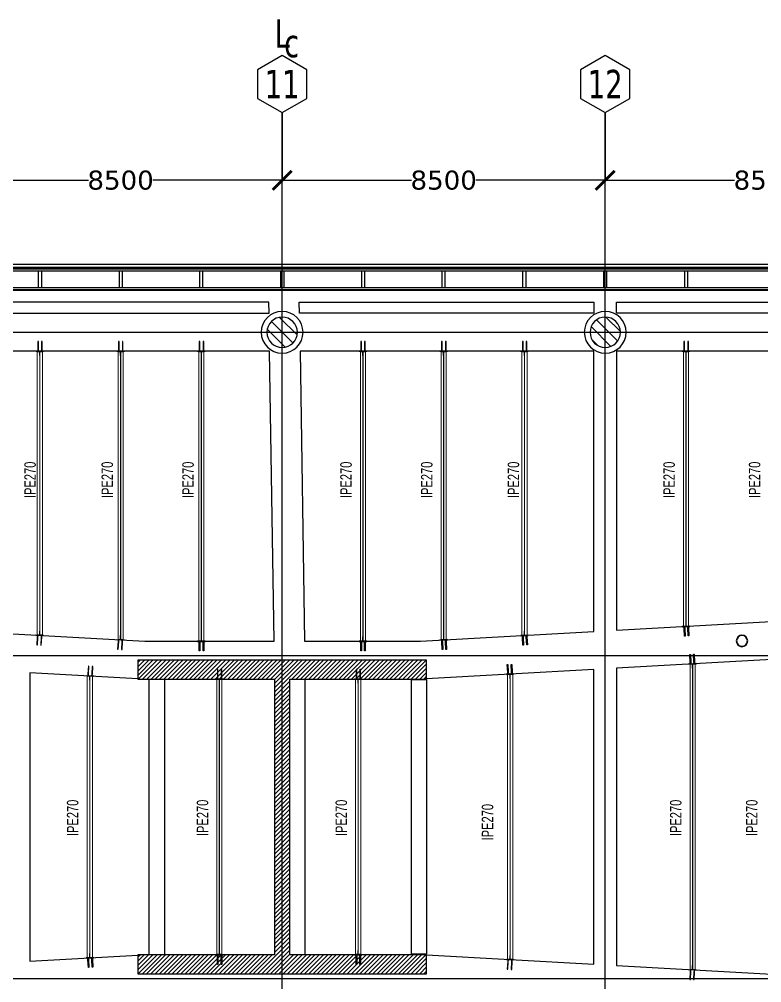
# Model space of a CAD drawing. Header units: millimetres. Extents: x -6598 to 74598, y -11659 to 33736.
# Drawn here: x 27085 to 46617, y 8388 to 33736 of the extents above; entities that cross this region are included whole.
import ezdxf
from ezdxf.enums import TextEntityAlignment as Align

# ---------------------------------------------------------------- set-up
doc = ezdxf.new("R2010")
doc.units = ezdxf.units.MM
for name, color, linetype, lineweight in [('0-2', 10, 'Continuous', 5), ('E_B_PLACA-1', 10, 'Continuous', 25), ('E_B_PLACA-2', 31, 'Continuous', 25), ('E_COLUMNAS', 1, 'Continuous', 18), ('E_COLUMNAS-2', 1, 'Continuous', 35), ('E_COLUMNAS-4', 1, 'Continuous', 25), ('E_TEXTO', 3, 'Continuous', 9), ('E_VIGAS-1', 30, 'Continuous', 25), ('E_VIGAS-2', 10, 'Continuous', 25), ('HCB-VIGAS', 4, 'Continuous', 15), ('HCB_ALMA', 255, 'Continuous', 5), ('S-COLS-HDLN-1', 52, 'Continuous', 9)]:
    doc.layers.add(name, color=color, linetype=linetype, lineweight=lineweight)
for name, color, linetype in [('COTAS', 8, 'Continuous'), ('HCB-ACH_PANT', 253, 'Continuous'), ('HCB-EJES', 1, 'Continuous'), ('HCB-PLATINAS', 5, 'Continuous'), ('HCB-ROTULOS', 2, 'Continuous'), ('HCB_PANTALLAS', 6, 'Continuous')]:
    doc.layers.add(name, color=color, linetype=linetype)
doc.styles.add('Arial Narrow_1', font='', dxfattribs={"width": 0.85, "height": 0.3})
doc.styles.add('ROMANT', font='romant.shx', dxfattribs={"width": 0.8})
doc.styles.add('VERDANA', font='verdana.ttf')
doc.styles.get('Arial Narrow_1').set_extended_font_data('Arial Narrow')
doc.dimstyles.new('1.125', dxfattribs={"dimscale": 0, "dimtxt": 500, "dimasz": 500, "dimexe": 4, "dimexo": 4, "dimgap": 15, "dimtad": 0, "dimdec": 0, "dimzin": 4, "dimdsep": 46, "dimtxsty": 'ROMANT', "dimblk": 'ARCHTICK', "dimcen": -10, "dimclrd": 256, "dimclrt": 3, "dimadec": 0, "dimazin": 0, "dimtfac": 1, "dimtdec": 0, "dimtix": 1, "dimtmove": 0, "dimatfit": 0, "dimldrblk": 'OBLIQUE', "dimfxl": 0.05, "dimtolj": 1, "dimtzin": 0, "dimarcsym": 0})
pattern_1 = [(135, (74162.1, -140662.42), (-159.09903, -159.09903), [])]

# ---------------------------------------------------------------- blocks, each defined once
blk = doc.blocks.new('EST_SFM_VIGA-METALICA-SECCION-C - EST_SFM_VIGA-METALICA-UPN160-1604346-_94_00m_N_E-NIVEL-24-TERRAZA DOC')
at = {"layer": 'E_VIGAS-1'}
for p, q in [((35.017, 0.018), (-35.18, 0.018)), ((-35.18, -0.047), (35.017, -0.047))]:
    blk.add_line(p, q, dxfattribs=at)
blk = doc.blocks.new('EST_SFM_VIGA-METALICA-SECCION-C - EST_SFM_VIGA-METALICA-UPN100-1526554-_94_00m_N_E-NIVEL-24-TERRAZA DOC')
at = {"layer": 'E_VIGAS-2'}
for p, q in [((34.942, 0.018), (-34.929, 0.018)), ((-34.929, -0.032), (34.942, -0.032))]:
    blk.add_line(p, q, dxfattribs=at)
blk = doc.blocks.new('EST_SFM_VIGA-METALICA-SECCION-C - EST_SFM_VIGA-METALICA-UPN100-1526616-_94_00m_N_E-NIVEL-24-TERRAZA DOC')
at = {"layer": 'E_VIGAS-2'}
for p, q in [((34.044, 0.032), (-34.827, 0.032)), ((-34.827, -0.018), (34.044, -0.018))]:
    blk.add_line(p, q, dxfattribs=at)
blk = doc.blocks.new('DCTIB_CNI_EST_MOD-1A-FAC_0001_rvt-2-_94_00m_N_E-NIVEL-24-TERRAZA DOC')
at = {"layer": 'E_B_PLACA-1'}
for p, q in [((-75.147, 167.83), (-5.177, 167.83)), ((-5.727, 167.28), (-74.597, 167.28))]:
    blk.add_line(p, q, dxfattribs=at)
at = {"layer": 'E_B_PLACA-2'}
for p, q in [((-5.177, 167.83), (-75.147, 167.83)), ((-74.597, 167.28), (-5.727, 167.28))]:
    blk.add_line(p, q, dxfattribs=at)
at = {"layer": 'E_VIGAS-1'}
for p, q in [((-46.578, 167.858), (-46.578, 167.859)), ((-46.578, 167.859), (-46.55, 167.859)), ((-46.496, 167.858), (-46.578, 167.858)), ((-46.578, 167.858), (-46.578, 167.83)), ((-46.54, 167.864), (-46.54, 167.878)), ((-46.54, 167.859), (-46.54, 167.864)), ((-46.535, 167.878), (-46.535, 167.864)), ((-46.535, 167.864), (-46.535, 167.859)), ((-46.524, 167.859), (-46.496, 167.859)), ((-46.496, 167.859), (-46.496, 167.858)), ((-46.496, 167.858), (-46.496, 167.83)), ((-44.453, 167.858), (-44.453, 167.859)), ((-44.453, 167.859), (-44.425, 167.859)), ((-44.371, 167.858), (-44.453, 167.858)), ((-44.453, 167.858), (-44.453, 167.83)), ((-44.415, 167.864), (-44.415, 167.878)), ((-44.415, 167.859), (-44.415, 167.864)), ((-44.41, 167.878), (-44.41, 167.864)), ((-44.41, 167.864), (-44.41, 167.859)), ((-44.399, 167.859), (-44.371, 167.859)), ((-44.371, 167.859), (-44.371, 167.858)), ((-44.371, 167.858), (-44.371, 167.83)), ((-42.328, 167.859), (-42.3, 167.859)), ((-42.328, 167.858), (-42.328, 167.859)), ((-42.246, 167.858), (-42.328, 167.858)), ((-42.328, 167.83), (-42.328, 167.858)), ((-42.29, 167.864), (-42.29, 167.878)), ((-42.29, 167.859), (-42.29, 167.864)), ((-42.285, 167.878), (-42.285, 167.864)), ((-42.285, 167.864), (-42.285, 167.859)), ((-42.274, 167.859), (-42.246, 167.859)), ((-42.246, 167.859), (-42.246, 167.858)), ((-42.246, 167.83), (-42.246, 167.858)), ((-40.203, 167.858), (-40.203, 167.859)), ((-40.203, 167.859), (-40.176, 167.859)), ((-40.121, 167.858), (-40.203, 167.858)), ((-40.203, 167.858), (-40.203, 167.83)), ((-40.165, 167.864), (-40.165, 167.878)), ((-40.165, 167.859), (-40.165, 167.864)), ((-40.16, 167.878), (-40.16, 167.864)), ((-40.16, 167.864), (-40.16, 167.859)), ((-40.149, 167.859), (-40.121, 167.859)), ((-40.121, 167.859), (-40.121, 167.858)), ((-40.121, 167.858), (-40.121, 167.83)), ((-38.078, 167.858), (-38.078, 167.859)), ((-38.078, 167.859), (-38.05, 167.859)), ((-37.996, 167.858), (-38.078, 167.858)), ((-38.078, 167.858), (-38.078, 167.83)), ((-38.04, 167.864), (-38.04, 167.878)), ((-38.04, 167.859), (-38.04, 167.864)), ((-38.035, 167.878), (-38.035, 167.864)), ((-38.035, 167.864), (-38.035, 167.859)), ((-38.024, 167.859), (-37.996, 167.859)), ((-37.996, 167.859), (-37.996, 167.858)), ((-37.996, 167.858), (-37.996, 167.83)), ((-35.953, 167.859), (-35.925, 167.859)), ((-35.953, 167.858), (-35.953, 167.859)), ((-35.871, 167.858), (-35.953, 167.858)), ((-35.953, 167.83), (-35.953, 167.858)), ((-35.915, 167.864), (-35.915, 167.878)), ((-35.915, 167.859), (-35.915, 167.864)), ((-35.91, 167.878), (-35.91, 167.864)), ((-35.91, 167.864), (-35.91, 167.859)), ((-35.899, 167.859), (-35.871, 167.859)), ((-35.871, 167.859), (-35.871, 167.858)), ((-35.871, 167.83), (-35.871, 167.858)), ((-33.828, 167.859), (-33.8, 167.859)), ((-33.828, 167.858), (-33.828, 167.859)), ((-33.746, 167.858), (-33.828, 167.858)), ((-33.828, 167.83), (-33.828, 167.858)), ((-33.79, 167.864), (-33.79, 167.878)), ((-33.79, 167.859), (-33.79, 167.864)), ((-33.785, 167.878), (-33.785, 167.864)), ((-33.785, 167.864), (-33.785, 167.859)), ((-33.774, 167.859), (-33.746, 167.859)), ((-33.746, 167.859), (-33.746, 167.858)), ((-33.746, 167.83), (-33.746, 167.858)), ((-31.703, 167.859), (-31.675, 167.859)), ((-31.703, 167.858), (-31.703, 167.859)), ((-31.621, 167.858), (-31.703, 167.858)), ((-31.703, 167.83), (-31.703, 167.858)), ((-31.664, 167.864), (-31.664, 167.878)), ((-31.664, 167.859), (-31.664, 167.864)), ((-31.659, 167.878), (-31.659, 167.864)), ((-31.659, 167.864), (-31.659, 167.859)), ((-31.649, 167.859), (-31.621, 167.859)), ((-31.621, 167.859), (-31.621, 167.858)), ((-31.621, 167.83), (-31.621, 167.858)), ((-29.578, 167.858), (-29.578, 167.859)), ((-29.578, 167.859), (-29.55, 167.859)), ((-29.496, 167.858), (-29.578, 167.858)), ((-29.578, 167.858), (-29.578, 167.83)), ((-29.54, 167.864), (-29.54, 167.878)), ((-29.54, 167.859), (-29.54, 167.864)), ((-29.535, 167.878), (-29.535, 167.864)), ((-29.535, 167.864), (-29.535, 167.859)), ((-29.524, 167.859), (-29.496, 167.859)), ((-29.496, 167.859), (-29.496, 167.858)), ((-29.496, 167.858), (-29.496, 167.83)), ((-46.578, 167.28), (-46.578, 167.263)), ((-46.496, 167.263), (-46.578, 167.263)), ((-46.496, 167.28), (-46.496, 167.263)), ((-44.453, 167.28), (-44.453, 167.263)), ((-44.371, 167.263), (-44.453, 167.263)), ((-44.371, 167.28), (-44.371, 167.263)), ((-42.328, 167.263), (-42.328, 167.28)), ((-42.246, 167.263), (-42.328, 167.263)), ((-42.246, 167.263), (-42.246, 167.28)), ((-40.203, 167.28), (-40.203, 167.263)), ((-40.121, 167.263), (-40.203, 167.263)), ((-40.121, 167.28), (-40.121, 167.263)), ((-38.078, 167.28), (-38.078, 167.262)), ((-37.996, 167.262), (-38.078, 167.262)), ((-37.996, 167.28), (-37.996, 167.262)), ((-35.953, 167.263), (-35.953, 167.28)), ((-35.871, 167.263), (-35.953, 167.263)), ((-35.871, 167.263), (-35.871, 167.28)), ((-33.828, 167.263), (-33.828, 167.28)), ((-33.746, 167.263), (-33.828, 167.263)), ((-33.746, 167.263), (-33.746, 167.28)), ((-31.703, 167.263), (-31.703, 167.28)), ((-31.621, 167.263), (-31.703, 167.263)), ((-31.621, 167.263), (-31.621, 167.28)), ((-29.578, 167.28), (-29.578, 167.263)), ((-29.496, 167.263), (-29.578, 167.263)), ((-29.496, 167.28), (-29.496, 167.263))]:
    blk.add_line(p, q, dxfattribs=at)
for points, knots in [([(-46.55, 167.859), (-46.549, 167.859), (-46.548, 167.859), (-46.545, 167.859), (-46.543, 167.86), (-46.541, 167.86), (-46.54, 167.862), (-46.54, 167.863), (-46.54, 167.864)], [0, 0, 0, 0, 0.142857, 0.285714, 0.428571, 0.571429, 0.785714, 1, 1, 1, 1]), ([(-46.54, 167.864), (-46.54, 167.863), (-46.54, 167.862), (-46.542, 167.86), (-46.543, 167.86), (-46.545, 167.859), (-46.546, 167.859), (-46.547, 167.859), (-46.549, 167.859), (-46.55, 167.859)], [0, 0, 0, 0, 0.285714, 0.428571, 0.571429, 0.678571, 0.732143, 0.785714, 1, 1, 1, 1]), ([(-46.524, 167.859), (-46.525, 167.859), (-46.526, 167.859), (-46.529, 167.859), (-46.531, 167.86), (-46.533, 167.86), (-46.534, 167.862), (-46.535, 167.863), (-46.535, 167.864)], [0, 0, 0, 0, 0.142857, 0.285714, 0.428571, 0.571429, 0.785714, 1, 1, 1, 1]), ([(-46.535, 167.864), (-46.535, 167.863), (-46.534, 167.862), (-46.533, 167.86), (-46.531, 167.86), (-46.53, 167.859), (-46.529, 167.859), (-46.527, 167.859), (-46.525, 167.859), (-46.524, 167.859)], [0, 0, 0, 0, 0.285714, 0.428571, 0.571429, 0.678571, 0.732143, 0.785714, 1, 1, 1, 1]), ([(-44.425, 167.859), (-44.424, 167.859), (-44.423, 167.859), (-44.42, 167.859), (-44.418, 167.86), (-44.416, 167.86), (-44.415, 167.862), (-44.415, 167.863), (-44.415, 167.864)], [0, 0, 0, 0, 0.142857, 0.285714, 0.428571, 0.571429, 0.785714, 1, 1, 1, 1]), ([(-44.415, 167.864), (-44.415, 167.863), (-44.415, 167.862), (-44.417, 167.86), (-44.418, 167.86), (-44.42, 167.859), (-44.421, 167.859), (-44.422, 167.859), (-44.424, 167.859), (-44.425, 167.859)], [0, 0, 0, 0, 0.285714, 0.428571, 0.571429, 0.678571, 0.732143, 0.785714, 1, 1, 1, 1]), ([(-44.399, 167.859), (-44.4, 167.859), (-44.401, 167.859), (-44.404, 167.859), (-44.406, 167.86), (-44.408, 167.86), (-44.409, 167.862), (-44.41, 167.863), (-44.41, 167.864)], [0, 0, 0, 0, 0.142857, 0.285714, 0.428571, 0.571429, 0.785714, 1, 1, 1, 1]), ([(-44.41, 167.864), (-44.41, 167.863), (-44.409, 167.862), (-44.408, 167.86), (-44.406, 167.86), (-44.405, 167.859), (-44.404, 167.859), (-44.402, 167.859), (-44.4, 167.859), (-44.399, 167.859)], [0, 0, 0, 0, 0.285714, 0.428571, 0.571429, 0.678571, 0.732143, 0.785714, 1, 1, 1, 1]), ([(-42.29, 167.864), (-42.29, 167.863), (-42.29, 167.862), (-42.292, 167.86), (-42.293, 167.86), (-42.295, 167.859), (-42.296, 167.859), (-42.297, 167.859), (-42.299, 167.859), (-42.3, 167.859)], [0, 0, 0, 0, 0.285714, 0.428571, 0.571429, 0.678571, 0.732143, 0.785714, 1, 1, 1, 1]), ([(-42.3, 167.859), (-42.299, 167.859), (-42.298, 167.859), (-42.295, 167.859), (-42.293, 167.86), (-42.291, 167.86), (-42.29, 167.862), (-42.29, 167.863), (-42.29, 167.864)], [0, 0, 0, 0, 0.142857, 0.285714, 0.428571, 0.571429, 0.785714, 1, 1, 1, 1]), ([(-42.285, 167.864), (-42.285, 167.863), (-42.284, 167.862), (-42.283, 167.86), (-42.281, 167.86), (-42.28, 167.859), (-42.279, 167.859), (-42.277, 167.859), (-42.275, 167.859), (-42.274, 167.859)], [0, 0, 0, 0, 0.285714, 0.428571, 0.571429, 0.678571, 0.732143, 0.785714, 1, 1, 1, 1]), ([(-42.274, 167.859), (-42.275, 167.859), (-42.276, 167.859), (-42.279, 167.859), (-42.281, 167.86), (-42.283, 167.86), (-42.284, 167.862), (-42.285, 167.863), (-42.285, 167.864)], [0, 0, 0, 0, 0.142857, 0.285714, 0.428571, 0.571429, 0.785714, 1, 1, 1, 1]), ([(-40.176, 167.859), (-40.175, 167.859), (-40.173, 167.859), (-40.171, 167.859), (-40.168, 167.86), (-40.167, 167.86), (-40.165, 167.862), (-40.165, 167.863), (-40.165, 167.864)], [0, 0, 0, 0, 0.142857, 0.285714, 0.428571, 0.571429, 0.785714, 1, 1, 1, 1]), ([(-40.165, 167.864), (-40.165, 167.863), (-40.165, 167.862), (-40.167, 167.86), (-40.168, 167.86), (-40.17, 167.859), (-40.171, 167.859), (-40.173, 167.859), (-40.174, 167.859), (-40.176, 167.859)], [0, 0, 0, 0, 0.285714, 0.428571, 0.571429, 0.678571, 0.732143, 0.785714, 1, 1, 1, 1]), ([(-40.149, 167.859), (-40.15, 167.859), (-40.152, 167.859), (-40.154, 167.859), (-40.156, 167.86), (-40.158, 167.86), (-40.16, 167.862), (-40.16, 167.863), (-40.16, 167.864)], [0, 0, 0, 0, 0.142857, 0.285714, 0.428571, 0.571429, 0.785714, 1, 1, 1, 1]), ([(-40.16, 167.864), (-40.16, 167.863), (-40.159, 167.862), (-40.158, 167.86), (-40.156, 167.86), (-40.155, 167.859), (-40.154, 167.859), (-40.152, 167.859), (-40.15, 167.859), (-40.149, 167.859)], [0, 0, 0, 0, 0.285714, 0.428571, 0.571429, 0.678571, 0.732143, 0.785714, 1, 1, 1, 1]), ([(-38.05, 167.859), (-38.049, 167.859), (-38.048, 167.859), (-38.045, 167.859), (-38.043, 167.86), (-38.041, 167.86), (-38.04, 167.862), (-38.04, 167.863), (-38.04, 167.864)], [0, 0, 0, 0, 0.142857, 0.285714, 0.428571, 0.571429, 0.785714, 1, 1, 1, 1]), ([(-38.04, 167.864), (-38.04, 167.863), (-38.04, 167.862), (-38.042, 167.86), (-38.043, 167.86), (-38.045, 167.859), (-38.046, 167.859), (-38.047, 167.859), (-38.049, 167.859), (-38.05, 167.859)], [0, 0, 0, 0, 0.285714, 0.428571, 0.571429, 0.678571, 0.732143, 0.785714, 1, 1, 1, 1]), ([(-38.024, 167.859), (-38.025, 167.859), (-38.026, 167.859), (-38.029, 167.859), (-38.031, 167.86), (-38.033, 167.86), (-38.034, 167.862), (-38.035, 167.863), (-38.035, 167.864)], [0, 0, 0, 0, 0.142857, 0.285714, 0.428571, 0.571429, 0.785714, 1, 1, 1, 1]), ([(-38.035, 167.864), (-38.035, 167.863), (-38.034, 167.862), (-38.033, 167.86), (-38.031, 167.86), (-38.03, 167.859), (-38.029, 167.859), (-38.027, 167.859), (-38.025, 167.859), (-38.024, 167.859)], [0, 0, 0, 0, 0.285714, 0.428571, 0.571429, 0.678571, 0.732143, 0.785714, 1, 1, 1, 1]), ([(-35.915, 167.864), (-35.915, 167.863), (-35.915, 167.862), (-35.917, 167.86), (-35.918, 167.86), (-35.92, 167.859), (-35.921, 167.859), (-35.922, 167.859), (-35.924, 167.859), (-35.925, 167.859)], [0, 0, 0, 0, 0.285714, 0.428571, 0.571429, 0.678571, 0.732143, 0.785714, 1, 1, 1, 1]), ([(-35.925, 167.859), (-35.924, 167.859), (-35.923, 167.859), (-35.92, 167.859), (-35.918, 167.86), (-35.916, 167.86), (-35.915, 167.862), (-35.915, 167.863), (-35.915, 167.864)], [0, 0, 0, 0, 0.142857, 0.285714, 0.428571, 0.571429, 0.785714, 1, 1, 1, 1]), ([(-35.91, 167.864), (-35.91, 167.863), (-35.909, 167.862), (-35.908, 167.86), (-35.906, 167.86), (-35.905, 167.859), (-35.904, 167.859), (-35.902, 167.859), (-35.9, 167.859), (-35.899, 167.859)], [0, 0, 0, 0, 0.285714, 0.428571, 0.571429, 0.678571, 0.732143, 0.785714, 1, 1, 1, 1]), ([(-35.899, 167.859), (-35.9, 167.859), (-35.901, 167.859), (-35.904, 167.859), (-35.906, 167.86), (-35.908, 167.86), (-35.909, 167.862), (-35.91, 167.863), (-35.91, 167.864)], [0, 0, 0, 0, 0.142857, 0.285714, 0.428571, 0.571429, 0.785714, 1, 1, 1, 1]), ([(-33.79, 167.864), (-33.79, 167.863), (-33.79, 167.862), (-33.792, 167.86), (-33.793, 167.86), (-33.795, 167.859), (-33.796, 167.859), (-33.797, 167.859), (-33.799, 167.859), (-33.8, 167.859)], [0, 0, 0, 0, 0.285714, 0.428571, 0.571429, 0.678571, 0.732143, 0.785714, 1, 1, 1, 1]), ([(-33.8, 167.859), (-33.799, 167.859), (-33.798, 167.859), (-33.795, 167.859), (-33.793, 167.86), (-33.791, 167.86), (-33.79, 167.862), (-33.79, 167.863), (-33.79, 167.864)], [0, 0, 0, 0, 0.142857, 0.285714, 0.428571, 0.571429, 0.785714, 1, 1, 1, 1]), ([(-33.785, 167.864), (-33.785, 167.863), (-33.784, 167.862), (-33.783, 167.86), (-33.781, 167.86), (-33.78, 167.859), (-33.779, 167.859), (-33.777, 167.859), (-33.775, 167.859), (-33.774, 167.859)], [0, 0, 0, 0, 0.285714, 0.428571, 0.571429, 0.678571, 0.732143, 0.785714, 1, 1, 1, 1]), ([(-33.774, 167.859), (-33.775, 167.859), (-33.776, 167.859), (-33.779, 167.859), (-33.781, 167.86), (-33.783, 167.86), (-33.784, 167.862), (-33.785, 167.863), (-33.785, 167.864)], [0, 0, 0, 0, 0.142857, 0.285714, 0.428571, 0.571429, 0.785714, 1, 1, 1, 1]), ([(-31.664, 167.864), (-31.664, 167.863), (-31.665, 167.862), (-31.666, 167.86), (-31.668, 167.86), (-31.669, 167.859), (-31.67, 167.859), (-31.672, 167.859), (-31.674, 167.859), (-31.675, 167.859)], [0, 0, 0, 0, 0.285714, 0.428571, 0.571429, 0.678571, 0.732143, 0.785714, 1, 1, 1, 1]), ([(-31.675, 167.859), (-31.674, 167.859), (-31.673, 167.859), (-31.67, 167.859), (-31.668, 167.86), (-31.666, 167.86), (-31.665, 167.862), (-31.664, 167.863), (-31.664, 167.864)], [0, 0, 0, 0, 0.142857, 0.285714, 0.428571, 0.571429, 0.785714, 1, 1, 1, 1]), ([(-31.659, 167.864), (-31.659, 167.863), (-31.659, 167.862), (-31.657, 167.86), (-31.656, 167.86), (-31.654, 167.859), (-31.653, 167.859), (-31.652, 167.859), (-31.65, 167.859), (-31.649, 167.859)], [0, 0, 0, 0, 0.285714, 0.428571, 0.571429, 0.678571, 0.732143, 0.785714, 1, 1, 1, 1]), ([(-31.649, 167.859), (-31.65, 167.859), (-31.651, 167.859), (-31.654, 167.859), (-31.656, 167.86), (-31.658, 167.86), (-31.659, 167.862), (-31.659, 167.863), (-31.659, 167.864)], [0, 0, 0, 0, 0.142857, 0.285714, 0.428571, 0.571429, 0.785714, 1, 1, 1, 1]), ([(-29.55, 167.859), (-29.549, 167.859), (-29.548, 167.859), (-29.545, 167.859), (-29.543, 167.86), (-29.541, 167.86), (-29.54, 167.862), (-29.54, 167.863), (-29.54, 167.864)], [0, 0, 0, 0, 0.142857, 0.285714, 0.428571, 0.571429, 0.785714, 1, 1, 1, 1]), ([(-29.54, 167.864), (-29.54, 167.863), (-29.54, 167.862), (-29.542, 167.86), (-29.543, 167.86), (-29.545, 167.859), (-29.546, 167.859), (-29.547, 167.859), (-29.549, 167.859), (-29.55, 167.859)], [0, 0, 0, 0, 0.285714, 0.428571, 0.571429, 0.678571, 0.732143, 0.785714, 1, 1, 1, 1]), ([(-29.524, 167.859), (-29.525, 167.859), (-29.526, 167.859), (-29.529, 167.859), (-29.531, 167.86), (-29.533, 167.86), (-29.534, 167.862), (-29.535, 167.863), (-29.535, 167.864)], [0, 0, 0, 0, 0.142857, 0.285714, 0.428571, 0.571429, 0.785714, 1, 1, 1, 1]), ([(-29.535, 167.864), (-29.535, 167.863), (-29.534, 167.862), (-29.533, 167.86), (-29.531, 167.86), (-29.53, 167.859), (-29.529, 167.859), (-29.527, 167.859), (-29.525, 167.859), (-29.524, 167.859)], [0, 0, 0, 0, 0.285714, 0.428571, 0.571429, 0.678571, 0.732143, 0.785714, 1, 1, 1, 1])]:
    blk.add_open_spline(points, degree=3, knots=knots, dxfattribs=at)
at = {"layer": 'E_VIGAS-2'}
for p, q in [((-46.578, 167.78), (-46.578, 167.33)), ((-46.496, 167.78), (-46.496, 167.33)), ((-44.453, 167.78), (-44.453, 167.33)), ((-44.371, 167.78), (-44.371, 167.33)), ((-42.328, 167.33), (-42.328, 167.78)), ((-42.246, 167.33), (-42.246, 167.78)), ((-40.203, 167.78), (-40.203, 167.33)), ((-40.121, 167.78), (-40.121, 167.33)), ((-38.078, 167.78), (-38.078, 167.33)), ((-37.996, 167.78), (-37.996, 167.33)), ((-35.953, 167.33), (-35.953, 167.78)), ((-35.871, 167.33), (-35.871, 167.78)), ((-33.828, 167.33), (-33.828, 167.78)), ((-33.746, 167.33), (-33.746, 167.78)), ((-31.703, 167.33), (-31.703, 167.78)), ((-31.621, 167.33), (-31.621, 167.78)), ((-29.578, 167.78), (-29.578, 167.33)), ((-29.496, 167.78), (-29.496, 167.33))]:
    blk.add_line(p, q, dxfattribs=at)
at = {"layer": 'E_VIGAS-1'}
for name, p in [('EST_SFM_VIGA-METALICA-SECCION-C - EST_SFM_VIGA-METALICA-UPN160-1604346-_94_00m_N_E-NIVEL-24-TERRAZA DOC', (-40.081, 167.925)), ('EST_SFM_VIGA-METALICA-SECCION-C - EST_SFM_VIGA-METALICA-UPN100-1526554-_94_00m_N_E-NIVEL-24-TERRAZA DOC', (-40.169, 167.812)), ('EST_SFM_VIGA-METALICA-SECCION-C - EST_SFM_VIGA-METALICA-UPN100-1526616-_94_00m_N_E-NIVEL-24-TERRAZA DOC', (-39.77, 167.298))]:
    blk.add_blockref(name, p, dxfattribs=at)
blk = doc.blocks.new('EST_SCM_COLUMNA-METALICA-SECCION-CIRCULAR - EST_SCM_COLUMNA-TUBULAR-CIRCULAR_PTEØ_12__e_10_3mm-V17-_94_00m_N_E-NIVEL-24-TERRAZA DOC')
at = {"layer": 'S-COLS-HDLN-1'}
h = blk.add_hatch(dxfattribs=at)
h.set_pattern_fill('FP_17', color=256, style=0, pattern_type=2)
h.set_pattern_definition([(135, (28.064, -158.043), (-0.15909903, -0.15909903), [])])
h.paths.add_polyline_path([(0.022, -0.151), (0.063, -0.139), (0.1, -0.115), (0.131, -0.077), (0.147, -0.04), (0.152, 0), (0.146, 0.043), (0.128, 0.082), (0.1, 0.115), (0.059, 0.14), (0.02, 0.151), (-0.022, 0.151), (-0.063, 0.139), (-0.1, 0.115), (-0.131, 0.077), (-0.147, 0.04), (-0.152, 0), (-0.146, -0.043), (-0.128, -0.082), (-0.1, -0.115), (-0.059, -0.14), (-0.02, -0.151), (0.02, -0.151)])
h.paths.add_polyline_path([(0.02, -0.141), (-0.02, -0.141), (-0.063, -0.127), (-0.093, -0.107), (-0.12, -0.077), (-0.136, -0.04), (-0.142, 0), (-0.135, 0.043), (-0.12, 0.077), (-0.093, 0.107), (-0.059, 0.129), (-0.02, 0.141), (0.022, 0.14), (0.063, 0.127), (0.093, 0.107), (0.12, 0.077), (0.136, 0.04), (0.142, 0), (0.136, -0.04), (0.12, -0.077), (0.093, -0.107), (0.059, -0.129), (0.022, -0.14)])
at = {"layer": 'E_COLUMNAS-4'}
for radius, start, end in [(0.152, 360, 180), (0.152, 180, 360), (0.142, 0, 180), (0.142, 180, 0)]:
    blk.add_arc((0, 0), radius, start, end, dxfattribs=at)
blk = doc.blocks.new('_ArchTick')
at = {"color": 0, "linetype": 'ByBlock', "const_width": 0.15}
blk.add_lwpolyline([(-0.5, -0.5), (0.5, 0.5)], dxfattribs=at)
blk = doc.blocks.new('*D427')
at = {"layer": 'COTAS', "color": 0, "lineweight": -2, "transparency": 16777216}
for p, q in [((25500, 31277), (25500, 29496)), ((34000, 31277), (34000, 29496))]:
    blk.add_line(p, q, dxfattribs=at)
at = {"layer": 'COTAS', "lineweight": -2, "transparency": 16777216}
for p, q in [((25500, 29500), (28904, 29500)), ((34000, 29500), (30596, 29500))]:
    blk.add_line(p, q, dxfattribs=at)
at = {"layer": 'Defpoints', "color": 0, "transparency": 16777216}
for p in [(25500, 31281), (34000, 31281), (25500, 29500)]:
    blk.add_point(p, dxfattribs=at)
at = {"layer": 'COTAS', "lineweight": -2, "transparency": 16777216, "xscale": 500, "yscale": 500, "zscale": 500, "rotation": 180}
blk.add_blockref('_ArchTick', (25500, 29500), dxfattribs=at)
at = {"layer": 'COTAS', "lineweight": -2, "transparency": 16777216, "xscale": 500, "yscale": 500, "zscale": 500}
blk.add_blockref('_ArchTick', (34000, 29500), dxfattribs=at)
at = {"layer": 'COTAS', "color": 3, "transparency": 16777216, "insert": (29750, 29500), "char_height": 500, "attachment_point": 5, "style": 'VERDANA'}
blk.add_mtext('\\A1;8500', dxfattribs=at)
blk = doc.blocks.new('_Oblique')
at = {"color": 0, "linetype": 'ByBlock', "lineweight": -2}
blk.add_line((-0.5, -0.5), (0.5, 0.5), dxfattribs=at)
blk = doc.blocks.new('*D428')
at = {"layer": 'COTAS', "color": 0, "lineweight": -2, "transparency": 16777216}
for p, q in [((34000, 31277), (34000, 29496)), ((42500, 31277), (42500, 29496))]:
    blk.add_line(p, q, dxfattribs=at)
at = {"layer": 'COTAS', "lineweight": -2, "transparency": 16777216}
for p, q in [((34000, 29500), (37404, 29500)), ((42500, 29500), (39096, 29500))]:
    blk.add_line(p, q, dxfattribs=at)
at = {"layer": 'Defpoints', "color": 0, "transparency": 16777216}
for p in [(34000, 31281), (42500, 31281), (34000, 29500)]:
    blk.add_point(p, dxfattribs=at)
at = {"layer": 'COTAS', "lineweight": -2, "transparency": 16777216, "xscale": 500, "yscale": 500, "zscale": 500, "rotation": 180}
blk.add_blockref('_ArchTick', (34000, 29500), dxfattribs=at)
at = {"layer": 'COTAS', "lineweight": -2, "transparency": 16777216, "xscale": 500, "yscale": 500, "zscale": 500}
blk.add_blockref('_ArchTick', (42500, 29500), dxfattribs=at)
at = {"layer": 'COTAS', "color": 3, "transparency": 16777216, "insert": (38250, 29500), "char_height": 500, "attachment_point": 5, "style": 'VERDANA'}
blk.add_mtext('\\A1;8500', dxfattribs=at)
blk = doc.blocks.new('*D429')
at = {"layer": 'COTAS', "color": 0, "lineweight": -2, "transparency": 16777216}
for p, q in [((42500, 31277), (42500, 29496)), ((51000, 31277), (51000, 29496))]:
    blk.add_line(p, q, dxfattribs=at)
at = {"layer": 'COTAS', "lineweight": -2, "transparency": 16777216}
for p, q in [((42500, 29500), (45904, 29500)), ((51000, 29500), (47596, 29500))]:
    blk.add_line(p, q, dxfattribs=at)
at = {"layer": 'Defpoints', "color": 0, "transparency": 16777216}
for p in [(42500, 31281), (51000, 31281), (42500, 29500)]:
    blk.add_point(p, dxfattribs=at)
at = {"layer": 'COTAS', "lineweight": -2, "transparency": 16777216, "xscale": 500, "yscale": 500, "zscale": 500, "rotation": 180}
blk.add_blockref('_ArchTick', (42500, 29500), dxfattribs=at)
at = {"layer": 'COTAS', "lineweight": -2, "transparency": 16777216, "xscale": 500, "yscale": 500, "zscale": 500}
blk.add_blockref('_ArchTick', (51000, 29500), dxfattribs=at)
at = {"layer": 'COTAS', "color": 3, "transparency": 16777216, "insert": (46750, 29500), "char_height": 500, "attachment_point": 5, "style": 'VERDANA'}
blk.add_mtext('\\A1;8500', dxfattribs=at)

msp = doc.modelspace()

# ---------------------------------------------------------------- hatches: boundary and pattern name
at = {"layer": 'E_COLUMNAS'}
h = msp.add_hatch(dxfattribs=at)
h.set_pattern_fill('FP_4', color=256, scale=1000, style=0, pattern_type=2)
h.set_pattern_definition(pattern_1)
h.paths.add_polyline_path([(34000, 25100), (34069.5, 25106.1), (34136.8, 25124.1), (34200, 25153.6), (34257.1, 25193.6), (34306.4, 25242.9), (34346.4, 25300), (34375.9, 25363.2), (34393.9, 25430.5), (34400, 25500), (34393.9, 25569.5), (34375.9, 25636.8), (34346.4, 25700), (34306.4, 25757.1), (34257.1, 25806.4), (34200, 25846.4), (34136.8, 25875.9), (34069.5, 25893.9), (34000, 25900), (33930.5, 25893.9), (33863.2, 25875.9), (33800, 25846.4), (33742.9, 25806.4), (33693.6, 25757.1), (33653.6, 25700), (33624.1, 25636.8), (33606.1, 25569.5), (33600, 25500), (33606.1, 25430.5), (33624.1, 25363.2), (33653.6, 25300), (33693.6, 25242.9), (33742.9, 25193.6), (33800, 25153.6), (33863.2, 25124.1), (33930.5, 25106.1), (33961.4, 25103.4)])
h = msp.add_hatch(dxfattribs=at)
h.set_pattern_fill('FP_4', color=256, scale=1000, style=0, pattern_type=2)
h.set_pattern_definition(pattern_1)
h.paths.add_polyline_path([(42500, 25100), (42569.5, 25106.1), (42636.8, 25124.1), (42700, 25153.6), (42759.6, 25196.1), (42806.4, 25242.9), (42846.4, 25300), (42875.9, 25363.2), (42893.9, 25430.5), (42900, 25500), (42893.9, 25569.5), (42875.9, 25636.8), (42846.4, 25700), (42800, 25763.5), (42757.1, 25806.4), (42700, 25846.4), (42636.8, 25875.9), (42569.5, 25893.9), (42500, 25900), (42430.5, 25893.9), (42363.2, 25875.9), (42300, 25846.4), (42242.9, 25806.4), (42191.2, 25753.7), (42153.6, 25700), (42124.1, 25636.8), (42106.1, 25569.5), (42100, 25500), (42106.1, 25430.5), (42124.1, 25363.2), (42153.6, 25300), (42200, 25236.5), (42242.9, 25193.6), (42300, 25153.6), (42363.2, 25124.1), (42430.5, 25106.1), (42461.4, 25103.4)])
at = {"layer": 'HCB-ACH_PANT'}
h = msp.add_hatch(dxfattribs=at)
h.set_pattern_fill('ANSI31', color=256, scale=25)
h.set_pattern_definition([(45, (-21179.4, -55448.73), (-56.1266, 56.1266), [])])
h.paths.add_polyline_path([(34200.2, 16375.2), (37800.2, 16375.2), (37800.2, 16875.2), (30200.2, 16875.2), (30200.2, 16375.2), (33800.2, 16375.2), (33800.2, 9125.2), (30200.2, 9125.2), (30200.2, 8625.2), (37800.2, 8625.2), (37800.2, 9125.2), (34200.2, 9125.2)])

# ---------------------------------------------------------------- linework, layer by layer
at = {"layer": 'E_COLUMNAS-4'}
for points in [[(33450, 25500, 1), (34550, 25500, 1)], [(33600, 25500, 1), (34400, 25500, 1)], [(41950, 25500, 1), (43050, 25500, 1)], [(42100, 25500, 1), (42900, 25500, 1)]]:
    msp.add_lwpolyline(points, format="xyb", close=True, dxfattribs=at)
at = {"layer": 'E_VIGAS-1', "color": 30, "true_color": 0xf26722}
msp.add_line((34600.3, 16375.2), (34600.3, 9125.2), dxfattribs=at)
for points in [[(6100, 26595.9), (6100, -1095.9), (61900.2, -1095.6), (61900.2, 26596.1)], [(33652.2, 26295.9), (25800, 26295.9), (25800, 26000), (33656.7, 26000)], [(42800, 26000), (42800, 26295.9), (50545.2, 26295.9), (50553.7, 26000)], [(25800, 25000), (25800, 17631.7), (30384.7, 17377.9), (30384.6, 17375.2), (33787.7, 17375.2), (33671.9, 25000)], [(34472, 25000), (34587.8, 17375.2), (37637.3, 17375.2), (42200, 17629.2), (42200, 25000)], [(42800, 25000), (42800, 17662.7), (50778.9, 18107), (50582.2, 25000)], [(37800, 16362.5), (37800, 11854.6), (37800, 9137.9), (37400, 9137.9), (37400, 11854.6), (37400, 16362.5)]]:
    msp.add_lwpolyline(points, close=True, dxfattribs=at)
for points in [[(34456.8, 26000), (34452.3, 26295.9), (42200, 26295.9), (42200, 26000), (34456.8, 26000)], [(50799.8, 17106.6), (42800, 16661.1), (42800, 8840.8), (50799.8, 8393.9), (50799.8, 17106.6)], [(30201.3, 16386.6), (27361.2, 16543.8), (27361.2, 8958.3), (30201.3, 9115.2)], [(37800.2, 9120.2), (42200, 8874.3), (42200, 16627.7), (37800.2, 16382.7)], [(30901.3, 9125.2), (30501.3, 9125.2), (30501.3, 16375.2), (30901.3, 16375.2), (30901.3, 9125.2)]]:
    msp.add_lwpolyline(points, dxfattribs=at)
at = {"layer": 'HCB-EJES'}
for p, q in [((34000.1, -5780.2), (34000.1, 31280.5)), ((42500.1, -5780.2), (42500.1, 31280.5)), ((-5098.2, 25500), (73098.4, 25500)), ((-5098.2, 17000), (73098.4, 17000)), ((-5098.2, 8500), (73098.4, 8500))]:
    msp.add_line(p, q, dxfattribs=at)
at = {"layer": 'HCB-PLATINAS', "color": 5}
for points in [[(27575.5, 25007.5), (27579.1, 25006), (27582.7, 25007.5), (27584.7, 25008.3), (27587.1, 25014), (27587.1, 25051.5), (27587.1, 25256), (27571.1, 25256), (27571.1, 25051.5), (27571.1, 25014), (27573.4, 25008.3)], [(27675.5, 25007.5), (27679.1, 25006), (27682.7, 25007.5), (27684.7, 25008.3), (27687.1, 25014), (27687.1, 25051.5), (27687.1, 25256), (27671.1, 25256), (27671.1, 25051.5), (27671.1, 25014), (27673.4, 25008.3)], [(29700.5, 25007.5), (29704.1, 25006), (29707.7, 25007.5), (29709.7, 25008.3), (29712.1, 25014), (29712.1, 25051.5), (29712.1, 25256), (29696.1, 25256), (29696.1, 25051.5), (29696.1, 25014), (29698.4, 25008.3)], [(29800.5, 25007.5), (29804.1, 25006), (29807.7, 25007.5), (29809.7, 25008.3), (29812.1, 25014), (29812.1, 25051.5), (29812.1, 25256), (29796.1, 25256), (29796.1, 25051.5), (29796.1, 25014), (29798.4, 25008.3)], [(31825.5, 25007.5), (31829.1, 25006), (31832.7, 25007.5), (31834.7, 25008.3), (31837.1, 25014), (31837.1, 25051.5), (31837.1, 25256), (31821.1, 25256), (31821.1, 25051.5), (31821.1, 25014), (31823.4, 25008.3)], [(31925.5, 25007.5), (31929.1, 25006), (31932.7, 25007.5), (31934.7, 25008.3), (31937.1, 25014), (31937.1, 25051.5), (31937.1, 25256), (31921.1, 25256), (31921.1, 25051.5), (31921.1, 25014), (31923.4, 25008.3)], [(36075.5, 25007.5), (36079.1, 25006), (36082.7, 25007.5), (36084.8, 25008.3), (36087.1, 25014), (36087.1, 25051.5), (36087.1, 25256), (36071.1, 25256), (36071.1, 25051.5), (36071.1, 25014), (36073.4, 25008.3)], [(36175.5, 25007.5), (36179.1, 25006), (36182.7, 25007.5), (36184.8, 25008.3), (36187.1, 25014), (36187.1, 25051.5), (36187.1, 25256), (36171.1, 25256), (36171.1, 25051.5), (36171.1, 25014), (36173.4, 25008.3)], [(38200.5, 25007.5), (38204.1, 25006), (38207.7, 25007.5), (38209.8, 25008.3), (38212.1, 25014), (38212.1, 25051.5), (38212.1, 25256), (38196.1, 25256), (38196.1, 25051.5), (38196.1, 25014), (38198.4, 25008.3)], [(38300.5, 25007.5), (38304.1, 25006), (38307.7, 25007.5), (38309.8, 25008.3), (38312.1, 25014), (38312.1, 25051.5), (38312.1, 25256), (38296.1, 25256), (38296.1, 25051.5), (38296.1, 25014), (38298.4, 25008.3)], [(40325.5, 25007.5), (40329.1, 25006), (40332.7, 25007.5), (40334.7, 25008.3), (40337.1, 25014), (40337.1, 25051.5), (40337.1, 25256), (40321.1, 25256), (40321.1, 25051.5), (40321.1, 25014), (40323.4, 25008.3)], [(40425.5, 25007.5), (40429.1, 25006), (40432.7, 25007.5), (40434.7, 25008.3), (40437.1, 25014), (40437.1, 25051.5), (40437.1, 25256), (40421.1, 25256), (40421.1, 25051.5), (40421.1, 25014), (40423.4, 25008.3)], [(44575.7, 25007.5), (44579.3, 25006), (44583, 25007.5), (44585, 25008.3), (44587.3, 25014), (44587.3, 25051.5), (44587.3, 25256), (44571.3, 25256), (44571.3, 25051.5), (44571.3, 25014), (44573.7, 25008.3)], [(44675.7, 25007.5), (44679.3, 25006), (44683, 25007.5), (44685, 25008.3), (44687.3, 25014), (44687.3, 25051.5), (44687.3, 25256), (44671.3, 25256), (44671.3, 25051.5), (44671.3, 25014), (44673.7, 25008.3)], [(44576.1, 17754), (44579.6, 17755.7), (44583.3, 17754.4), (44585.4, 17753.7), (44588.1, 17748.2), (44590.2, 17710.8), (44601.5, 17506.6), (44585.6, 17505.7), (44574.2, 17709.9), (44572.1, 17747.3), (44574.1, 17753.1)], [(44676, 17759.6), (44679.5, 17761.3), (44683.2, 17760), (44685.3, 17759.3), (44687.9, 17753.8), (44690, 17716.3), (44701.4, 17512.1), (44685.4, 17511.2), (44674, 17715.4), (44671.9, 17752.9), (44674, 17758.6)], [(27573.6, 17526), (27570.1, 17527.7), (27566.4, 17526.4), (27564.3, 17525.6), (27561.7, 17520.1), (27559.6, 17482.7), (27548.3, 17278.5), (27564.3, 17277.6), (27575.6, 17481.8), (27577.7, 17519.2), (27575.6, 17525)], [(27673.5, 17520.4), (27670, 17522.1), (27666.3, 17520.8), (27664.2, 17520.1), (27661.5, 17514.6), (27659.5, 17477.2), (27648.2, 17273), (27664.1, 17272.1), (27675.4, 17476.3), (27677.5, 17513.7), (27675.5, 17519.5)], [(40326.1, 17517.4), (40329.6, 17519.1), (40333.3, 17517.8), (40335.4, 17517.1), (40338.1, 17511.5), (40340.2, 17474.1), (40351.5, 17269.9), (40335.6, 17269), (40324.2, 17473.2), (40322.1, 17510.6), (40324.1, 17516.4)], [(40426, 17522.9), (40429.5, 17524.6), (40433.2, 17523.3), (40435.3, 17522.6), (40437.9, 17517.1), (40440, 17479.7), (40451.4, 17275.5), (40435.4, 17274.6), (40424, 17478.8), (40421.9, 17516.2), (40424, 17522)], [(29698.2, 17408.3), (29694.7, 17410), (29691, 17408.7), (29688.9, 17408), (29686.2, 17402.5), (29684.2, 17365.1), (29672.9, 17160.9), (29688.8, 17160), (29700.1, 17364.2), (29702.2, 17401.6), (29700.2, 17407.4)], [(29798.1, 17402.8), (29794.5, 17404.5), (29790.8, 17403.2), (29788.7, 17402.5), (29786.1, 17397), (29784, 17359.5), (29772.7, 17155.3), (29788.7, 17154.5), (29800, 17358.6), (29802.1, 17396.1), (29800, 17401.9)], [(31825.5, 17367.7), (31829.1, 17369.2), (31832.7, 17367.7), (31834.7, 17366.8), (31837.1, 17361.2), (31837.1, 17323.7), (31837.1, 17119.2), (31821.1, 17119.2), (31821.1, 17323.7), (31821.1, 17361.2), (31823.4, 17366.8)], [(31925.5, 17367.7), (31929.1, 17369.2), (31932.7, 17367.7), (31934.7, 17366.8), (31937.1, 17361.2), (31937.1, 17323.7), (31937.1, 17119.2), (31921.1, 17119.2), (31921.1, 17323.7), (31921.1, 17361.2), (31923.4, 17366.8)], [(36075.5, 17367.6), (36079.1, 17369.1), (36082.7, 17367.6), (36084.7, 17366.7), (36087.1, 17361.1), (36087.1, 17323.6), (36087.1, 17119.1), (36071.1, 17119.1), (36071.1, 17323.6), (36071.1, 17361.1), (36073.4, 17366.7)], [(36175.5, 17367.6), (36179.1, 17369.1), (36182.7, 17367.6), (36184.7, 17366.7), (36187.1, 17361.1), (36187.1, 17323.6), (36187.1, 17119.1), (36171.1, 17119.1), (36171.1, 17323.6), (36171.1, 17361.1), (36173.4, 17366.7)], [(38201.1, 17399), (38204.6, 17400.7), (38208.3, 17399.4), (38210.4, 17398.7), (38213.1, 17393.2), (38215.1, 17355.8), (38226.5, 17151.6), (38210.5, 17150.7), (38199.2, 17354.9), (38197.1, 17392.3), (38199.1, 17398.1)], [(38300.9, 17404.6), (38304.5, 17406.3), (38308.2, 17405), (38310.3, 17404.3), (38312.9, 17398.8), (38315, 17361.3), (38326.4, 17157.1), (38310.4, 17156.2), (38299, 17360.4), (38296.9, 17397.9), (38299, 17403.6)], [(44749.2, 16777.2), (44745.7, 16775.5), (44742, 16776.8), (44739.9, 16777.5), (44737.3, 16783.1), (44735.2, 16820.5), (44723.9, 17024.7), (44739.9, 17025.6), (44751.2, 16821.4), (44753.2, 16783.9), (44751.2, 16778.2)], [(44849.1, 16782.7), (44845.5, 16781), (44841.9, 16782.3), (44839.8, 16783.1), (44837.1, 16788.6), (44835, 16826), (44823.7, 17030.2), (44839.7, 17031.1), (44851, 16826.9), (44853.1, 16789.5), (44851.1, 16783.7)], [(39948.6, 16509.9), (39945, 16508.2), (39941.3, 16509.5), (39939.2, 16510.2), (39936.6, 16515.8), (39934.5, 16553.2), (39923.2, 16757.4), (39939.2, 16758.3), (39950.5, 16554.1), (39952.6, 16516.6), (39950.5, 16510.9)], [(40048.4, 16515.4), (40044.9, 16513.7), (40041.2, 16515), (40039.1, 16515.8), (40036.4, 16521.3), (40034.4, 16558.7), (40023.1, 16762.9), (40039, 16763.8), (40050.3, 16559.6), (40052.4, 16522.2), (40050.4, 16516.4)], [(28893.2, 16466.4), (28896.7, 16464.7), (28900.4, 16466), (28902.5, 16466.8), (28905.2, 16472.3), (28907.3, 16509.7), (28918.6, 16713.9), (28902.6, 16714.8), (28891.3, 16510.6), (28889.2, 16473.2), (28891.2, 16467.4)], [(28993.1, 16460.9), (28996.6, 16459.2), (29000.3, 16460.5), (29002.4, 16461.2), (29005, 16466.7), (29007.1, 16504.2), (29018.4, 16708.4), (29002.4, 16709.3), (28991.1, 16505.1), (28989.1, 16467.6), (28991.1, 16461.8)], [(32300.7, 16382.7), (32304.3, 16381.2), (32307.9, 16382.7), (32309.9, 16383.5), (32312.3, 16389.2), (32312.3, 16426.7), (32312.3, 16631.2), (32296.3, 16631.2), (32296.3, 16426.7), (32296.3, 16389.2), (32298.6, 16383.5)], [(32400.7, 16382.7), (32404.3, 16381.2), (32407.9, 16382.7), (32409.9, 16383.5), (32412.3, 16389.2), (32412.3, 16426.7), (32412.3, 16631.2), (32396.3, 16631.2), (32396.3, 16426.7), (32396.3, 16389.2), (32398.6, 16383.5)], [(35950.6, 16382.7), (35954.2, 16381.2), (35957.8, 16382.7), (35959.9, 16383.5), (35962.2, 16389.2), (35962.2, 16426.7), (35962.2, 16631.2), (35946.2, 16631.2), (35946.2, 16426.7), (35946.2, 16389.2), (35948.5, 16383.5)], [(36050.6, 16382.7), (36054.2, 16381.2), (36057.8, 16382.7), (36059.9, 16383.5), (36062.2, 16389.2), (36062.2, 16426.7), (36062.2, 16631.2), (36046.2, 16631.2), (36046.2, 16426.7), (36046.2, 16389.2), (36048.5, 16383.5)], [(28893.1, 9035.5), (28896.6, 9037.2), (28900.3, 9035.9), (28902.4, 9035.1), (28905.1, 9029.6), (28907.2, 8992.2), (28918.5, 8788), (28902.5, 8787.1), (28891.2, 8991.3), (28889.1, 9028.7), (28891.1, 9034.5)], [(28992.9, 9041), (28996.5, 9042.7), (29000.2, 9041.4), (29002.3, 9040.7), (29004.9, 9035.2), (29007, 8997.7), (29018.4, 8793.6), (29002.4, 8792.7), (28991, 8996.8), (28988.9, 9034.3), (28991, 9040.1)], [(32300.7, 9117.7), (32304.3, 9119.2), (32307.9, 9117.7), (32309.9, 9116.8), (32312.3, 9111.2), (32312.3, 9073.7), (32312.3, 8869.2), (32296.3, 8869.2), (32296.3, 9073.7), (32296.3, 9111.2), (32298.6, 9116.8)], [(32400.7, 9117.7), (32404.3, 9119.2), (32407.9, 9117.7), (32409.9, 9116.8), (32412.3, 9111.2), (32412.3, 9073.7), (32412.3, 8869.2), (32396.3, 8869.2), (32396.3, 9073.7), (32396.3, 9111.2), (32398.6, 9116.8)], [(35950.6, 9117.7), (35954.2, 9119.2), (35957.8, 9117.7), (35959.9, 9116.8), (35962.2, 9111.2), (35962.2, 9073.7), (35962.2, 8869.2), (35946.2, 8869.2), (35946.2, 9073.7), (35946.2, 9111.2), (35948.5, 9116.8)], [(36050.6, 9117.7), (36054.2, 9119.2), (36057.8, 9117.7), (36059.9, 9116.8), (36062.2, 9111.2), (36062.2, 9073.7), (36062.2, 8869.2), (36046.2, 8869.2), (36046.2, 9073.7), (36046.2, 9111.2), (36048.5, 9116.8)], [(39948.5, 8992.5), (39945, 8994.2), (39941.3, 8992.9), (39939.2, 8992.2), (39936.5, 8986.7), (39934.5, 8949.2), (39923.2, 8745.1), (39939.1, 8744.2), (39950.4, 8948.4), (39952.5, 8985.8), (39950.5, 8991.6)], [(40048.3, 8987), (40044.8, 8988.7), (40041.1, 8987.4), (40039, 8986.7), (40036.4, 8981.2), (40034.3, 8943.7), (40023, 8739.5), (40039, 8738.6), (40050.3, 8942.8), (40052.4, 8980.3), (40050.3, 8986.1)], [(44748.6, 8724.4), (44745.1, 8726.1), (44741.4, 8724.8), (44739.3, 8724.1), (44736.6, 8718.6), (44734.6, 8681.1), (44723.3, 8476.9), (44739.2, 8476), (44750.5, 8680.2), (44752.6, 8717.7), (44750.6, 8723.5)], [(44848.4, 8718.9), (44844.9, 8720.6), (44841.2, 8719.3), (44839.1, 8718.6), (44836.5, 8713), (44834.4, 8675.6), (44823.1, 8471.4), (44839.1, 8470.5), (44850.4, 8674.7), (44852.5, 8712.1), (44850.4, 8717.9)]]:
    msp.add_lwpolyline(points, close=True, dxfattribs=at)
at = {"layer": 'HCB-PLATINAS', "color": 4}
for points in [[(27525, 25006), (27725, 25006), (27725, 25000), (27525, 25000)], [(29650, 25006), (29850, 25006), (29850, 25000), (29650, 25000)], [(31775, 25006), (31975, 25006), (31975, 25000), (31775, 25000)], [(36025, 25006), (36225, 25006), (36225, 25000), (36025, 25000)], [(38150, 25006), (38350, 25006), (38350, 25000), (38150, 25000)], [(40275, 25006), (40475, 25006), (40475, 25000), (40275, 25000)], [(44525.2, 25006), (44725.2, 25006), (44725.2, 25000), (44525.2, 25000)], [(44525.6, 17752.7), (44725.3, 17763.9), (44725, 17769.8), (44525.3, 17758.7)], [(27724, 17519.1), (27524.3, 17530.2), (27524.6, 17536.2), (27724.3, 17525.1)], [(40275.6, 17516.1), (40475.3, 17527.2), (40475, 17533.2), (40275.3, 17522.1)], [(29848.5, 17401.5), (29648.8, 17412.6), (29649.2, 17418.6), (29848.9, 17407.5)], [(31775, 17369.2), (31975, 17369.2), (31975, 17375.2), (31775, 17375.2)], [(36025, 17369.1), (36225, 17369.1), (36225, 17375.1), (36025, 17375.1)], [(38150.6, 17397.7), (38350.3, 17408.9), (38350, 17414.8), (38150.3, 17403.7)], [(44899.6, 16784), (44699.9, 16773), (44700.2, 16767), (44899.9, 16778)], [(40098.9, 16516.7), (39899.2, 16505.7), (39899.5, 16499.7), (40099.2, 16510.7)], [(28842.7, 16467.7), (29042.4, 16456.7), (29042.1, 16450.7), (28842.4, 16461.7)], [(32250.2, 16381.2), (32450.2, 16381.2), (32450.2, 16375.2), (32250.2, 16375.2)], [(35900.1, 16381.2), (36100.1, 16381.2), (36100.1, 16375.2), (35900.1, 16375.2)], [(28842.6, 9034.2), (29042.3, 9045.3), (29042, 9051.3), (28842.3, 9040.1)], [(32250.2, 9119.2), (32450.2, 9119.2), (32450.2, 9125.2), (32250.2, 9125.2)], [(35900.1, 9119.2), (36100.1, 9119.2), (36100.1, 9125.2), (35900.1, 9125.2)], [(40098.8, 8985.7), (39899.1, 8996.8), (39899.5, 9002.8), (40099.2, 8991.7)], [(44898.9, 8717.6), (44699.2, 8728.6), (44699.6, 8734.6), (44899.3, 8723.6)]]:
    msp.add_lwpolyline(points, close=True, dxfattribs=at)
at = {"layer": 'HCB-ROTULOS'}
for points in [[(33350.6, 31655.5), (34000.1, 31280.5), (34649.6, 31655.5), (34649.6, 32405.5), (34000.1, 32780.5), (33350.6, 32405.5)], [(41850.6, 31655.5), (42500.1, 31280.5), (43149.6, 31655.5), (43149.6, 32405.5), (42500.1, 32780.5), (41850.6, 32405.5)]]:
    msp.add_lwpolyline(points, close=True, dxfattribs=at)
at = {"layer": 'HCB-VIGAS'}
for points in [[(27557.5, 24990), (27692.5, 24990), (27692.6, 17537.8), (27557.5, 17545.3)], [(27615.7, 25000), (27615.7, 24890), (27621.7, 24890), (27621.7, 25000)], [(29682.5, 24990), (29817.5, 24990), (29817.5, 17419.3), (29682.5, 17426.7)], [(29740.7, 25000), (29740.7, 24890), (29746.7, 24890), (29746.7, 25000)], [(31807.5, 24990), (31942.5, 24990), (31942.5, 17385.2), (31807.5, 17385.2)], [(31865.7, 25000), (31865.7, 24890), (31871.7, 24890), (31871.7, 25000)], [(36057.5, 24990), (36192.5, 24990), (36192.5, 17385.1), (36057.5, 17385.1)], [(36115.7, 25000), (36115.7, 24890), (36121.7, 24890), (36121.7, 25000)], [(38240.7, 25000), (38240.7, 24890), (38246.7, 24890), (38246.7, 25000)], [(40442.5, 17542.3), (40307.5, 17534.7), (40307.5, 24990), (40442.5, 24990)], [(40365.7, 25000), (40365.7, 24890), (40371.7, 24890), (40371.7, 25000)], [(44557.7, 24990), (44692.7, 24990), (44692.6, 17778.1), (44557.6, 17770.6)], [(44616.8, 25000), (44616.8, 24890), (44622.8, 24890), (44622.8, 25000)], [(44616.9, 17763.8), (44616.8, 17874.3), (44622.8, 17874.3), (44622.8, 17764.2)], [(27621.8, 17530.8), (27621.8, 17641.4), (27615.8, 17641.4), (27615.8, 17531.2)], [(29746.7, 17413.2), (29746.7, 17523.7), (29740.7, 17523.7), (29740.7, 17413.5)], [(38241, 17408.8), (38241, 17519.3), (38247, 17519.3), (38247, 17409.1)], [(40365.8, 17527.1), (40365.8, 17637.6), (40371.8, 17637.6), (40371.7, 17527.4)], [(31865.7, 17375.2), (31865.7, 17485.2), (31871.7, 17485.2), (31871.7, 17375.2)], [(36115.7, 17375.1), (36115.7, 17485.1), (36121.7, 17485.1), (36121.7, 17375.1)], [(44732.5, 8742.8), (44867.4, 8735.3), (44867.4, 16766.2), (44732.5, 16758.8)], [(44797.1, 16772.3), (44797.1, 16661.8), (44791.1, 16661.8), (44791.1, 16772)], [(39932.5, 16491.4), (40067.6, 16498.9), (40067.7, 9003.5), (39932.5, 9011)], [(39996.7, 16505), (39996.8, 16394.5), (39990.8, 16394.5), (39990.8, 16504.7)], [(28872.4, 16450.1), (29007.6, 16442.6), (29007.5, 9059.3), (28872.5, 9051.9)], [(28930.7, 16456.8), (28930.7, 16346.3), (28936.7, 16346.3), (28936.7, 16456.5)], [(32282.7, 9135.2), (32417.7, 9135.2), (32417.7, 16365.2), (32282.7, 16365.2)], [(32340.9, 16375.2), (32340.9, 16265.2), (32346.9, 16265.2), (32346.9, 16375.2)], [(35932.6, 9135.2), (36067.6, 9135.2), (36067.6, 16365.2), (35932.6, 16365.2)], [(35990.8, 16375.2), (35990.8, 16265.2), (35996.8, 16265.2), (35996.8, 16375.2)], [(28930.8, 9045.1), (28930.7, 9155.6), (28936.7, 9155.6), (28936.7, 9045.4)], [(32340.9, 9125.2), (32340.9, 9235.2), (32346.9, 9235.2), (32346.9, 9125.2)], [(35990.8, 9125.2), (35990.8, 9235.2), (35996.8, 9235.2), (35996.8, 9125.2)], [(39990.7, 8997.8), (39990.7, 9107.4), (39996.7, 9107.4), (39996.7, 8997.4)], [(44797.1, 8729.2), (44797.1, 8839.7), (44791.1, 8839.7), (44791.1, 8729.6)]]:
    msp.add_lwpolyline(points, close=True, dxfattribs=at)
for points in [[(38317.5, 17423.7), (38182.5, 17416.1), (38182.5, 24990), (38317.5, 24990), (38317.5, 17423.7)], [(44557.6, 17760.5), (44557.6, 17760.6)], [(40307.6, 17523.9), (40307.6, 17523.9)], [(38182.6, 17405.5), (38182.6, 17405.6)], [(28874.6, 9041.9), (28874.6, 9042)]]:
    msp.add_lwpolyline(points, dxfattribs=at)
at = {"layer": 'HCB_ALMA'}
for p, q in [((27621.7, 17540.4), (27621.7, 24990)), ((27628.3, 17540.4), (27628.3, 24990)), ((29746.7, 17423.2), (29746.7, 24987.3)), ((29753.3, 17422.8), (29753.3, 24987.3)), ((31871.7, 17375.2), (31871.7, 24987.3)), ((31878.3, 17385.2), (31878.3, 24987.3)), ((36121.7, 17385.1), (36121.7, 24990)), ((36128.3, 17385.1), (36128.3, 24990)), ((38246.9, 17419.7), (38246.9, 24990)), ((38253.5, 17420.1), (38253.5, 24990)), ((40371.7, 17538.3), (40371.7, 24990)), ((40378.3, 17538.7), (40378.3, 24990)), ((44622.8, 17774.3), (44622.8, 24987.3)), ((44628.4, 17774.3), (44628.4, 24987.3)), ((29753.3, 17412.8), (29753.3, 17412.8)), ((44797.1, 8739.2), (44797.1, 16762.3)), ((44803.7, 8738.9), (44803.7, 16762.7)), ((39996.7, 9007.4), (39996.7, 16501.3)), ((40003.3, 9007.1), (40003.3, 16501.3)), ((28936.7, 9055.4), (28936.7, 16443)), ((28943.3, 9055.8), (28943.3, 16443)), ((32346.9, 9135.2), (32346.9, 16365.2)), ((32353.5, 9135.2), (32353.5, 16365.2)), ((35996.8, 9135.2), (35996.8, 16365.2)), ((36003.4, 9135.2), (36003.4, 16365.2))]:
    msp.add_line(p, q, dxfattribs=at)
at = {"layer": 'HCB_PANTALLAS'}
msp.add_lwpolyline([(34200.2, 16375.2), (37800.2, 16375.2), (37800.2, 16875.2), (30200.2, 16875.2), (30200.2, 16375.2), (33800.2, 16375.2), (33800.2, 9125.2), (30200.2, 9125.2), (30200.2, 8625.2), (37800.2, 8625.2), (37800.2, 9125.2), (34200.2, 9125.2)], close=True, dxfattribs=at)

# ---------------------------------------------------------------- block references
at = {"layer": '0-2', "xscale": 999.9999999999992, "yscale": 999.9999999999992, "zscale": 999.9999999999992}
msp.add_blockref('DCTIB_CNI_EST_MOD-1A-FAC_0001_rvt-2-_94_00m_N_E-NIVEL-24-TERRAZA DOC', (74162.1, -140662.4), dxfattribs=at)
at = {"layer": 'E_COLUMNAS-2', "xscale": 999.9999999999992, "yscale": 999.9999999999992, "zscale": 999.9999999999992}
msp.add_blockref('EST_SCM_COLUMNA-METALICA-SECCION-CIRCULAR - EST_SCM_COLUMNA-TUBULAR-CIRCULAR_PTEØ_12__e_10_3mm-V17-_94_00m_N_E-NIVEL-24-TERRAZA DOC', (46098, 17380.3), dxfattribs=at)

# ---------------------------------------------------------------- texts
at = {"layer": 'E_TEXTO', "char_height": 300, "width": 1206.139, "attachment_point": 1, "rotation": 90, "style": 'Arial Narrow_1'}
for insert in [(27218.3, 21139), (29249.3, 21139), (31374.3, 21139), (35530.3, 21139), (37655.3, 21139), (39935.7, 21139), (44030.3, 21139), (46279.6, 21139), (28338.7, 12245), (31755.4, 12244.9), (35405.4, 12244.9), (44205.2, 12244.9), (46205.2, 12244.9), (39252.5, 12132.2)]:
    msp.add_mtext('IPE270', dxfattribs=dict(at, insert=insert))
at = {"layer": 'HCB-ROTULOS', "color": 4, "style": 'VERDANA', "width": 0.7}
for s, p in [('L', (34000.1, 33360.9)), ('c', (34250.4, 33110.7)), ('11', (34000.1, 32030.5)), ('12', (42500.1, 32030.5))]:
    msp.add_text(s, height=750, dxfattribs=at).set_placement(p, align=Align.MIDDLE_CENTER)

# ---------------------------------------------------------------- dimensions: what is measured, and where the dimension line sits
at = {"layer": 'COTAS'}
for base, p1, p2, picture, middle in [((25500.1, 29500.4), (34000.1, 31280.5), (25500.1, 31280.5), '*D427', (29750.1, 29500.4)), ((34000.1, 29500.4), (42500.1, 31280.5), (34000.1, 31280.5), '*D428', (38250.1, 29500.4)), ((42500.1, 29500.4), (51000.1, 31280.5), (42500.1, 31280.5), '*D429', (46750.1, 29500.4))]:
    dim = msp.add_linear_dim(base=base, p1=p1, p2=p2, dimstyle='1.125', override={"dimscale": 1, "dimtxsty": 'VERDANA'}, dxfattribs=at)
    dim.commit()
    dim.dimension.update_dxf_attribs({"geometry": picture, "text_midpoint": middle})

doc.saveas('drawing.dxf')
